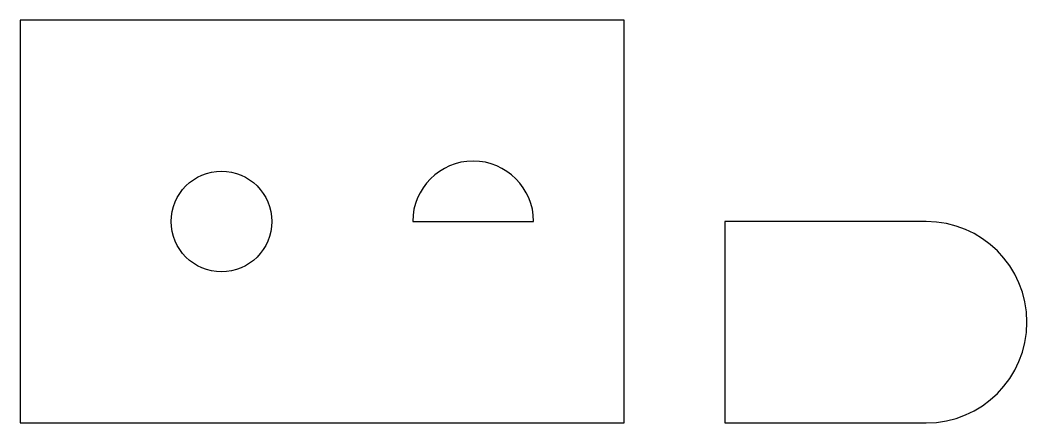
# Model space of a CAD drawing. Header units: metres. Extents: x 0 to 100, y 0 to 40.
import ezdxf

# ---------------------------------------------------------------- set-up
doc = ezdxf.new("R2010")
doc.units = ezdxf.units.M

msp = doc.modelspace()

# ---------------------------------------------------------------- linework, layer by layer
msp.add_line((39, 20), (51, 20))
msp.add_lwpolyline([(0, 0), (60, 0), (60, 40), (0, 40)], close=True)
msp.add_lwpolyline([(70, 0), (90, 0, 1), (90, 20), (70, 20)], format="xyb", close=True)
msp.add_circle((20, 20), 5)
msp.add_arc((45, 20), 6, 0, 180)

doc.saveas('drawing.dxf')
